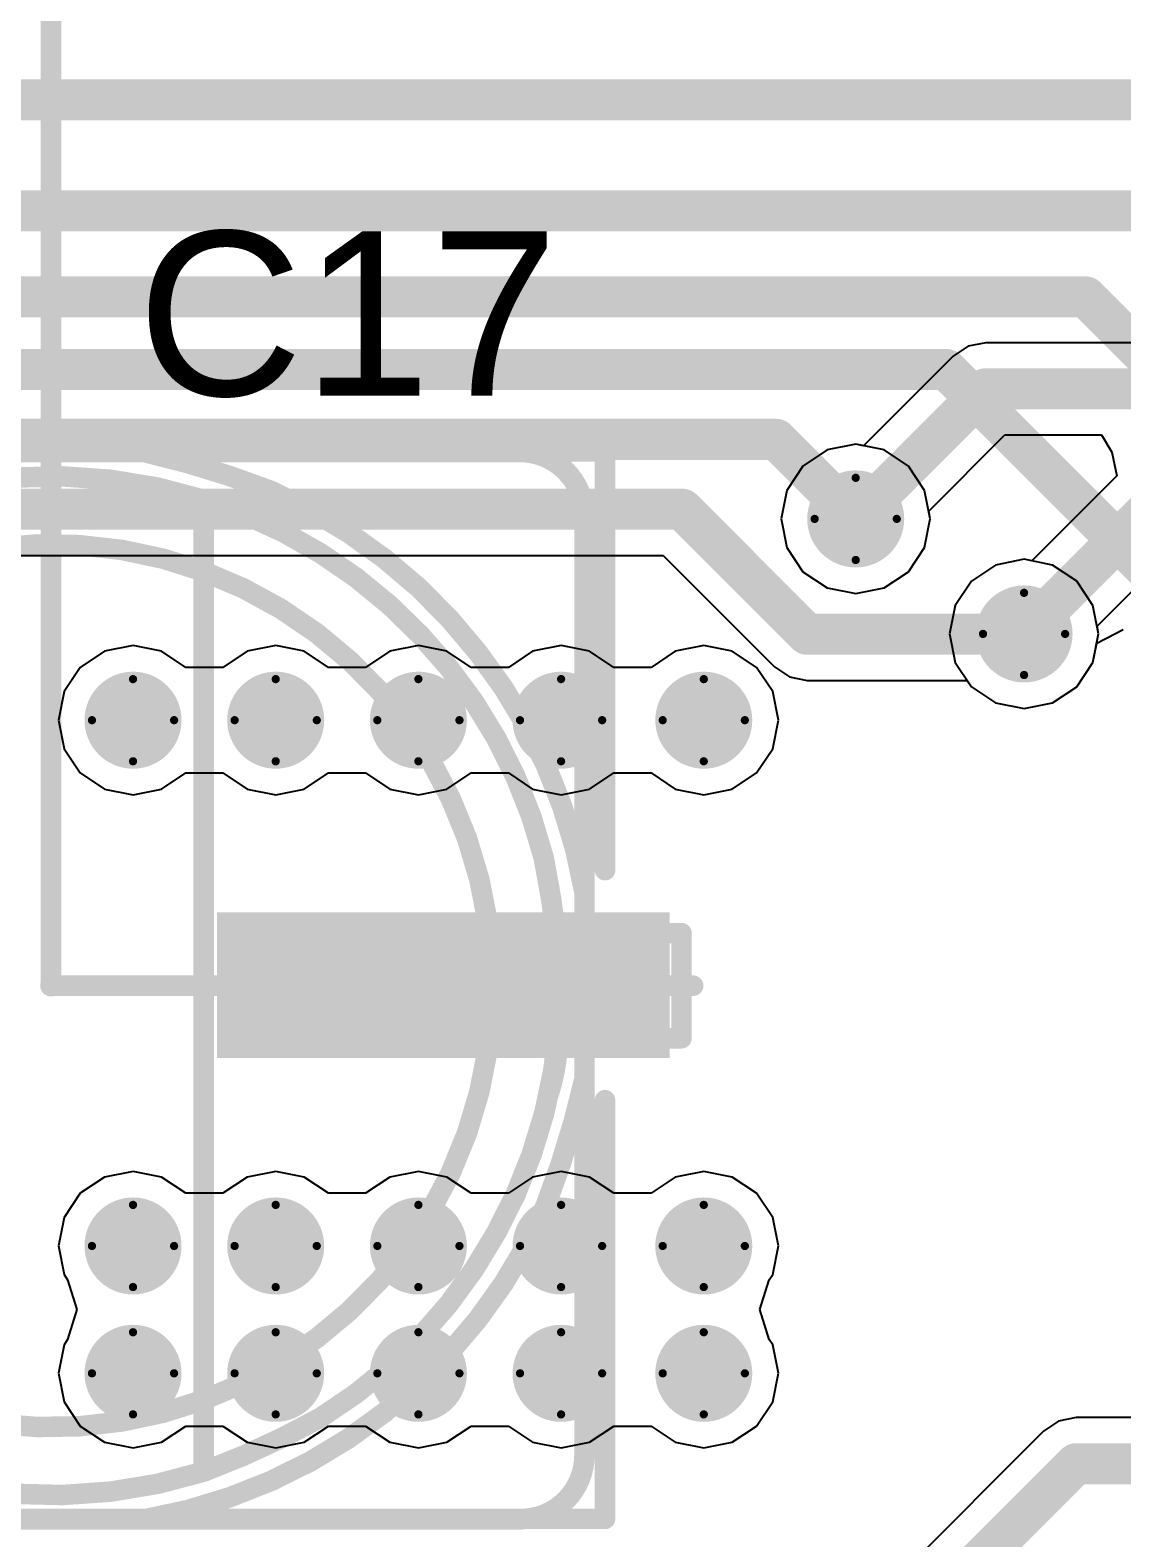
# Model space of a CAD drawing. Header units: millimetres. Extents: x -16 to 330, y -45 to 150.
# Drawn here: x 25.63 to 32.38, y 56.89 to 66.22 of the extents above; entities that cross this region are included whole.
import ezdxf

# ---------------------------------------------------------------- set-up
doc = ezdxf.new("R2010")
doc.units = ezdxf.units.MM
for name, color, linetype in [('BottomLayer', 5, 'Continuous'), ('BottomSolder', 6, 'Continuous'), ('DrillDrawing', 1, 'Continuous'), ('Mechanical13', 56, 'Continuous'), ('MidLayer1', 16, 'Continuous'), ('MidLayer2', 76, 'Continuous'), ('TopLayer', 1, 'Continuous'), ('TopOverlay', 2, 'Continuous'), ('TopPaste', 8, 'Continuous'), ('TopSolder', 216, 'Continuous'), ('ViaHoleLayer', 16, 'Continuous')]:
    doc.layers.add(name, color=color, linetype=linetype)
doc.styles.add('Arial', font='arial.ttf', dxfattribs={"height": 0.2})

# ---------------------------------------------------------------- blocks, each defined once
blk = doc.blocks.new('UCD1A101MCL1GS_37')
at = {"layer": 'TopLayer'}
blk.add_hatch(color=1, dxfattribs=at).paths.add_polyline_path([(0.9, 0.45), (3.7, 0.45), (3.7, -0.45), (0.9, -0.45)])
at = {"layer": 'TopPaste'}
blk.add_hatch(color=8, dxfattribs=at).paths.add_polyline_path([(0.9, 0.45), (3.7, 0.45), (3.7, -0.45), (0.9, -0.45)])
at = {"layer": 'TopSolder'}
blk.add_hatch(color=216, dxfattribs=at).paths.add_polyline_path([(0.9, 0.45), (3.7, 0.45), (3.7, -0.45), (0.9, -0.45)])
at = {"layer": 'TopOverlay', "const_width": 0.127}
for points in [[(-2.288, 3.3), (0, 3.3)], [(0, 3.3), (3.3, 3.3)], [(3.3, 0.7112), (3.3, 3.3)], [(3.3, -3.3), (3.3, -0.7112)], [(-2.288, -3.3), (0, -3.3)], [(0, -3.3), (3.3, -3.3)]]:
    blk.add_lwpolyline(points, dxfattribs=at)
at = {"layer": 'TopOverlay', "const_width": 0.0635}
for points in [[(-0.0318, 3.3, 1), (0.0318, 3.3, 1)], [(-0.0318, 3.3, 1), (0.0318, 3.3, 1)], [(3.2683, 3.3, 1), (3.3318, 3.3, 1)], [(3.2683, 3.3, 1), (3.3318, 3.3, 1)], [(3.2683, 0.7112, 1), (3.3318, 0.7112, 1)], [(3.2683, -0.7112, 1), (3.3318, -0.7112, 1)], [(-0.0318, -3.3, 1), (0.0318, -3.3, 1)], [(-0.0318, -3.3, 1), (0.0318, -3.3, 1)], [(3.2683, -3.3, 1), (3.3318, -3.3, 1)], [(3.2683, -3.3, 1), (3.3318, -3.3, 1)]]:
    blk.add_lwpolyline(points, format="xyb", close=True, dxfattribs=at)

msp = doc.modelspace()

# ---------------------------------------------------------------- hatches: boundary and pattern name
at = {"layer": 'BottomLayer'}
h = msp.add_hatch(color=5, dxfattribs=at)
edge = h.paths.add_edge_path()
edge.add_arc((30.734, 63.1952), 0.3, 0, 360)
h = msp.add_hatch(color=5, dxfattribs=at)
edge = h.paths.add_edge_path()
edge.add_arc((31.7754, 62.484), 0.3, 0, 360)
h = msp.add_hatch(color=5, dxfattribs=at)
edge = h.paths.add_edge_path()
edge.add_arc((26.2636, 61.9506), 0.3, 0, 360)
h = msp.add_hatch(color=5, dxfattribs=at)
edge = h.paths.add_edge_path()
edge.add_arc((27.1462, 61.9506), 0.3, 0, 360)
h = msp.add_hatch(color=5, dxfattribs=at)
edge = h.paths.add_edge_path()
edge.add_arc((28.0289, 61.9506), 0.3, 0, 360)
h = msp.add_hatch(color=5, dxfattribs=at)
edge = h.paths.add_edge_path()
edge.add_arc((28.9115, 61.9506), 0.3, 0, 360)
h = msp.add_hatch(color=5, dxfattribs=at)
edge = h.paths.add_edge_path()
edge.add_arc((29.7942, 61.9506), 0.3, 0, 360)
h = msp.add_hatch(color=5, dxfattribs=at)
edge = h.paths.add_edge_path()
edge.add_arc((26.2636, 58.6994), 0.3, 0, 360)
h = msp.add_hatch(color=5, dxfattribs=at)
edge = h.paths.add_edge_path()
edge.add_arc((27.1462, 58.6994), 0.3, 0, 360)
h = msp.add_hatch(color=5, dxfattribs=at)
edge = h.paths.add_edge_path()
edge.add_arc((28.0289, 58.6994), 0.3, 0, 360)
h = msp.add_hatch(color=5, dxfattribs=at)
edge = h.paths.add_edge_path()
edge.add_arc((28.9115, 58.6994), 0.3, 0, 360)
h = msp.add_hatch(color=5, dxfattribs=at)
edge = h.paths.add_edge_path()
edge.add_arc((29.7942, 58.6994), 0.3, 0, 360)
h = msp.add_hatch(color=5, dxfattribs=at)
edge = h.paths.add_edge_path()
edge.add_arc((26.2636, 57.912), 0.3, 0, 360)
h = msp.add_hatch(color=5, dxfattribs=at)
edge = h.paths.add_edge_path()
edge.add_arc((27.1462, 57.912), 0.3, 0, 360)
h = msp.add_hatch(color=5, dxfattribs=at)
edge = h.paths.add_edge_path()
edge.add_arc((28.0289, 57.912), 0.3, 0, 360)
h = msp.add_hatch(color=5, dxfattribs=at)
edge = h.paths.add_edge_path()
edge.add_arc((28.9115, 57.912), 0.3, 0, 360)
h = msp.add_hatch(color=5, dxfattribs=at)
edge = h.paths.add_edge_path()
edge.add_arc((29.7942, 57.912), 0.3, 0, 360)
at = {"layer": 'BottomSolder'}
h = msp.add_hatch(color=6, dxfattribs=at)
edge = h.paths.add_edge_path()
edge.add_arc((30.734, 63.1952), 0.15, 0, 360)
h = msp.add_hatch(color=6, dxfattribs=at)
edge = h.paths.add_edge_path()
edge.add_arc((31.7754, 62.484), 0.15, 0, 360)
h = msp.add_hatch(color=6, dxfattribs=at)
edge = h.paths.add_edge_path()
edge.add_arc((26.2636, 61.9506), 0.15, 0, 360)
h = msp.add_hatch(color=6, dxfattribs=at)
edge = h.paths.add_edge_path()
edge.add_arc((27.1462, 61.9506), 0.15, 0, 360)
h = msp.add_hatch(color=6, dxfattribs=at)
edge = h.paths.add_edge_path()
edge.add_arc((28.0289, 61.9506), 0.15, 0, 360)
h = msp.add_hatch(color=6, dxfattribs=at)
edge = h.paths.add_edge_path()
edge.add_arc((28.9115, 61.9506), 0.15, 0, 360)
h = msp.add_hatch(color=6, dxfattribs=at)
edge = h.paths.add_edge_path()
edge.add_arc((29.7942, 61.9506), 0.15, 0, 360)
h = msp.add_hatch(color=6, dxfattribs=at)
edge = h.paths.add_edge_path()
edge.add_arc((26.2636, 58.6994), 0.15, 0, 360)
h = msp.add_hatch(color=6, dxfattribs=at)
edge = h.paths.add_edge_path()
edge.add_arc((27.1462, 58.6994), 0.15, 0, 360)
h = msp.add_hatch(color=6, dxfattribs=at)
edge = h.paths.add_edge_path()
edge.add_arc((28.0289, 58.6994), 0.15, 0, 360)
h = msp.add_hatch(color=6, dxfattribs=at)
edge = h.paths.add_edge_path()
edge.add_arc((28.9115, 58.6994), 0.15, 0, 360)
h = msp.add_hatch(color=6, dxfattribs=at)
edge = h.paths.add_edge_path()
edge.add_arc((29.7942, 58.6994), 0.15, 0, 360)
h = msp.add_hatch(color=6, dxfattribs=at)
edge = h.paths.add_edge_path()
edge.add_arc((26.2636, 57.912), 0.15, 0, 360)
h = msp.add_hatch(color=6, dxfattribs=at)
edge = h.paths.add_edge_path()
edge.add_arc((27.1462, 57.912), 0.15, 0, 360)
h = msp.add_hatch(color=6, dxfattribs=at)
edge = h.paths.add_edge_path()
edge.add_arc((28.0289, 57.912), 0.15, 0, 360)
h = msp.add_hatch(color=6, dxfattribs=at)
edge = h.paths.add_edge_path()
edge.add_arc((28.9115, 57.912), 0.15, 0, 360)
h = msp.add_hatch(color=6, dxfattribs=at)
edge = h.paths.add_edge_path()
edge.add_arc((29.7942, 57.912), 0.15, 0, 360)
at = {"layer": 'MidLayer1'}
h = msp.add_hatch(color=16, dxfattribs=at)
edge = h.paths.add_edge_path()
edge.add_arc((30.734, 63.1952), 0.3, 0, 360)
h = msp.add_hatch(color=16, dxfattribs=at)
edge = h.paths.add_edge_path()
edge.add_arc((31.7754, 62.484), 0.3, 0, 360)
h = msp.add_hatch(color=16, dxfattribs=at)
edge = h.paths.add_edge_path()
edge.add_arc((26.2636, 61.9506), 0.3, 0, 360)
h = msp.add_hatch(color=16, dxfattribs=at)
edge = h.paths.add_edge_path()
edge.add_arc((27.1462, 61.9506), 0.3, 0, 360)
h = msp.add_hatch(color=16, dxfattribs=at)
edge = h.paths.add_edge_path()
edge.add_arc((28.0289, 61.9506), 0.3, 0, 360)
h = msp.add_hatch(color=16, dxfattribs=at)
edge = h.paths.add_edge_path()
edge.add_arc((28.9115, 61.9506), 0.3, 0, 360)
h = msp.add_hatch(color=16, dxfattribs=at)
edge = h.paths.add_edge_path()
edge.add_arc((29.7942, 61.9506), 0.3, 0, 360)
h = msp.add_hatch(color=16, dxfattribs=at)
edge = h.paths.add_edge_path()
edge.add_arc((26.2636, 58.6994), 0.3, 0, 360)
h = msp.add_hatch(color=16, dxfattribs=at)
edge = h.paths.add_edge_path()
edge.add_arc((27.1462, 58.6994), 0.3, 0, 360)
h = msp.add_hatch(color=16, dxfattribs=at)
edge = h.paths.add_edge_path()
edge.add_arc((28.0289, 58.6994), 0.3, 0, 360)
h = msp.add_hatch(color=16, dxfattribs=at)
edge = h.paths.add_edge_path()
edge.add_arc((28.9115, 58.6994), 0.3, 0, 360)
h = msp.add_hatch(color=16, dxfattribs=at)
edge = h.paths.add_edge_path()
edge.add_arc((29.7942, 58.6994), 0.3, 0, 360)
h = msp.add_hatch(color=16, dxfattribs=at)
edge = h.paths.add_edge_path()
edge.add_arc((26.2636, 57.912), 0.3, 0, 360)
h = msp.add_hatch(color=16, dxfattribs=at)
edge = h.paths.add_edge_path()
edge.add_arc((27.1462, 57.912), 0.3, 0, 360)
h = msp.add_hatch(color=16, dxfattribs=at)
edge = h.paths.add_edge_path()
edge.add_arc((28.0289, 57.912), 0.3, 0, 360)
h = msp.add_hatch(color=16, dxfattribs=at)
edge = h.paths.add_edge_path()
edge.add_arc((28.9115, 57.912), 0.3, 0, 360)
h = msp.add_hatch(color=16, dxfattribs=at)
edge = h.paths.add_edge_path()
edge.add_arc((29.7942, 57.912), 0.3, 0, 360)
at = {"layer": 'MidLayer2'}
h = msp.add_hatch(color=76, dxfattribs=at)
edge = h.paths.add_edge_path()
edge.add_arc((30.734, 63.1952), 0.3, 0, 360)
h = msp.add_hatch(color=76, dxfattribs=at)
edge = h.paths.add_edge_path()
edge.add_arc((31.7754, 62.484), 0.3, 0, 360)
h = msp.add_hatch(color=76, dxfattribs=at)
edge = h.paths.add_edge_path()
edge.add_arc((26.2636, 61.9506), 0.3, 0, 360)
h = msp.add_hatch(color=76, dxfattribs=at)
edge = h.paths.add_edge_path()
edge.add_arc((27.1462, 61.9506), 0.3, 0, 360)
h = msp.add_hatch(color=76, dxfattribs=at)
edge = h.paths.add_edge_path()
edge.add_arc((28.0289, 61.9506), 0.3, 0, 360)
h = msp.add_hatch(color=76, dxfattribs=at)
edge = h.paths.add_edge_path()
edge.add_arc((28.9115, 61.9506), 0.3, 0, 360)
h = msp.add_hatch(color=76, dxfattribs=at)
edge = h.paths.add_edge_path()
edge.add_arc((29.7942, 61.9506), 0.3, 0, 360)
h = msp.add_hatch(color=76, dxfattribs=at)
edge = h.paths.add_edge_path()
edge.add_arc((26.2636, 58.6994), 0.3, 0, 360)
h = msp.add_hatch(color=76, dxfattribs=at)
edge = h.paths.add_edge_path()
edge.add_arc((27.1462, 58.6994), 0.3, 0, 360)
h = msp.add_hatch(color=76, dxfattribs=at)
edge = h.paths.add_edge_path()
edge.add_arc((28.0289, 58.6994), 0.3, 0, 360)
h = msp.add_hatch(color=76, dxfattribs=at)
edge = h.paths.add_edge_path()
edge.add_arc((28.9115, 58.6994), 0.3, 0, 360)
h = msp.add_hatch(color=76, dxfattribs=at)
edge = h.paths.add_edge_path()
edge.add_arc((29.7942, 58.6994), 0.3, 0, 360)
h = msp.add_hatch(color=76, dxfattribs=at)
edge = h.paths.add_edge_path()
edge.add_arc((26.2636, 57.912), 0.3, 0, 360)
h = msp.add_hatch(color=76, dxfattribs=at)
edge = h.paths.add_edge_path()
edge.add_arc((27.1462, 57.912), 0.3, 0, 360)
h = msp.add_hatch(color=76, dxfattribs=at)
edge = h.paths.add_edge_path()
edge.add_arc((28.0289, 57.912), 0.3, 0, 360)
h = msp.add_hatch(color=76, dxfattribs=at)
edge = h.paths.add_edge_path()
edge.add_arc((28.9115, 57.912), 0.3, 0, 360)
h = msp.add_hatch(color=76, dxfattribs=at)
edge = h.paths.add_edge_path()
edge.add_arc((29.7942, 57.912), 0.3, 0, 360)
at = {"layer": 'TopLayer'}
h = msp.add_hatch(color=1, dxfattribs=at)
edge = h.paths.add_edge_path()
edge.add_arc((30.734, 63.1952), 0.3, 0, 360)
h = msp.add_hatch(color=1, dxfattribs=at)
edge = h.paths.add_edge_path()
edge.add_arc((31.7754, 62.484), 0.3, 0, 360)
h = msp.add_hatch(color=1, dxfattribs=at)
edge = h.paths.add_edge_path()
edge.add_arc((26.2636, 61.9506), 0.3, 0, 360)
h = msp.add_hatch(color=1, dxfattribs=at)
edge = h.paths.add_edge_path()
edge.add_arc((27.1462, 61.9506), 0.3, 0, 360)
h = msp.add_hatch(color=1, dxfattribs=at)
edge = h.paths.add_edge_path()
edge.add_arc((28.0289, 61.9506), 0.3, 0, 360)
h = msp.add_hatch(color=1, dxfattribs=at)
edge = h.paths.add_edge_path()
edge.add_arc((28.9115, 61.9506), 0.3, 0, 360)
h = msp.add_hatch(color=1, dxfattribs=at)
edge = h.paths.add_edge_path()
edge.add_arc((29.7942, 61.9506), 0.3, 0, 360)
h = msp.add_hatch(color=1, dxfattribs=at)
edge = h.paths.add_edge_path()
edge.add_arc((26.2636, 58.6994), 0.3, 0, 360)
h = msp.add_hatch(color=1, dxfattribs=at)
edge = h.paths.add_edge_path()
edge.add_arc((27.1462, 58.6994), 0.3, 0, 360)
h = msp.add_hatch(color=1, dxfattribs=at)
edge = h.paths.add_edge_path()
edge.add_arc((28.0289, 58.6994), 0.3, 0, 360)
h = msp.add_hatch(color=1, dxfattribs=at)
edge = h.paths.add_edge_path()
edge.add_arc((28.9115, 58.6994), 0.3, 0, 360)
h = msp.add_hatch(color=1, dxfattribs=at)
edge = h.paths.add_edge_path()
edge.add_arc((29.7942, 58.6994), 0.3, 0, 360)
h = msp.add_hatch(color=1, dxfattribs=at)
edge = h.paths.add_edge_path()
edge.add_arc((26.2636, 57.912), 0.3, 0, 360)
h = msp.add_hatch(color=1, dxfattribs=at)
edge = h.paths.add_edge_path()
edge.add_arc((27.1462, 57.912), 0.3, 0, 360)
h = msp.add_hatch(color=1, dxfattribs=at)
edge = h.paths.add_edge_path()
edge.add_arc((28.0289, 57.912), 0.3, 0, 360)
h = msp.add_hatch(color=1, dxfattribs=at)
edge = h.paths.add_edge_path()
edge.add_arc((28.9115, 57.912), 0.3, 0, 360)
h = msp.add_hatch(color=1, dxfattribs=at)
edge = h.paths.add_edge_path()
edge.add_arc((29.7942, 57.912), 0.3, 0, 360)
at = {"layer": 'TopSolder'}
h = msp.add_hatch(color=216, dxfattribs=at)
edge = h.paths.add_edge_path()
edge.add_arc((30.734, 63.1952), 0.15, 0, 360)
h = msp.add_hatch(color=216, dxfattribs=at)
edge = h.paths.add_edge_path()
edge.add_arc((31.7754, 62.484), 0.15, 0, 360)
h = msp.add_hatch(color=216, dxfattribs=at)
edge = h.paths.add_edge_path()
edge.add_arc((26.2636, 61.9506), 0.15, 0, 360)
h = msp.add_hatch(color=216, dxfattribs=at)
edge = h.paths.add_edge_path()
edge.add_arc((27.1462, 61.9506), 0.15, 0, 360)
h = msp.add_hatch(color=216, dxfattribs=at)
edge = h.paths.add_edge_path()
edge.add_arc((28.0289, 61.9506), 0.15, 0, 360)
h = msp.add_hatch(color=216, dxfattribs=at)
edge = h.paths.add_edge_path()
edge.add_arc((28.9115, 61.9506), 0.15, 0, 360)
h = msp.add_hatch(color=216, dxfattribs=at)
edge = h.paths.add_edge_path()
edge.add_arc((29.7942, 61.9506), 0.15, 0, 360)
h = msp.add_hatch(color=216, dxfattribs=at)
edge = h.paths.add_edge_path()
edge.add_arc((26.2636, 58.6994), 0.15, 0, 360)
h = msp.add_hatch(color=216, dxfattribs=at)
edge = h.paths.add_edge_path()
edge.add_arc((27.1462, 58.6994), 0.15, 0, 360)
h = msp.add_hatch(color=216, dxfattribs=at)
edge = h.paths.add_edge_path()
edge.add_arc((28.0289, 58.6994), 0.15, 0, 360)
h = msp.add_hatch(color=216, dxfattribs=at)
edge = h.paths.add_edge_path()
edge.add_arc((28.9115, 58.6994), 0.15, 0, 360)
h = msp.add_hatch(color=216, dxfattribs=at)
edge = h.paths.add_edge_path()
edge.add_arc((29.7942, 58.6994), 0.15, 0, 360)
h = msp.add_hatch(color=216, dxfattribs=at)
edge = h.paths.add_edge_path()
edge.add_arc((26.2636, 57.912), 0.15, 0, 360)
h = msp.add_hatch(color=216, dxfattribs=at)
edge = h.paths.add_edge_path()
edge.add_arc((27.1462, 57.912), 0.15, 0, 360)
h = msp.add_hatch(color=216, dxfattribs=at)
edge = h.paths.add_edge_path()
edge.add_arc((28.0289, 57.912), 0.15, 0, 360)
h = msp.add_hatch(color=216, dxfattribs=at)
edge = h.paths.add_edge_path()
edge.add_arc((28.9115, 57.912), 0.15, 0, 360)
h = msp.add_hatch(color=216, dxfattribs=at)
edge = h.paths.add_edge_path()
edge.add_arc((29.7942, 57.912), 0.15, 0, 360)
at = {"layer": 'ViaHoleLayer'}
h = msp.add_hatch(color=16, dxfattribs=at)
edge = h.paths.add_edge_path()
edge.add_arc((30.734, 63.1952), 0.15, 0, 360)
h = msp.add_hatch(color=16, dxfattribs=at)
edge = h.paths.add_edge_path()
edge.add_arc((31.7754, 62.484), 0.15, 0, 360)
h = msp.add_hatch(color=16, dxfattribs=at)
edge = h.paths.add_edge_path()
edge.add_arc((26.2636, 61.9506), 0.15, 0, 360)
h = msp.add_hatch(color=16, dxfattribs=at)
edge = h.paths.add_edge_path()
edge.add_arc((27.1462, 61.9506), 0.15, 0, 360)
h = msp.add_hatch(color=16, dxfattribs=at)
edge = h.paths.add_edge_path()
edge.add_arc((28.0289, 61.9506), 0.15, 0, 360)
h = msp.add_hatch(color=16, dxfattribs=at)
edge = h.paths.add_edge_path()
edge.add_arc((28.9115, 61.9506), 0.15, 0, 360)
h = msp.add_hatch(color=16, dxfattribs=at)
edge = h.paths.add_edge_path()
edge.add_arc((29.7942, 61.9506), 0.15, 0, 360)
h = msp.add_hatch(color=16, dxfattribs=at)
edge = h.paths.add_edge_path()
edge.add_arc((26.2636, 58.6994), 0.15, 0, 360)
h = msp.add_hatch(color=16, dxfattribs=at)
edge = h.paths.add_edge_path()
edge.add_arc((27.1462, 58.6994), 0.15, 0, 360)
h = msp.add_hatch(color=16, dxfattribs=at)
edge = h.paths.add_edge_path()
edge.add_arc((28.0289, 58.6994), 0.15, 0, 360)
h = msp.add_hatch(color=16, dxfattribs=at)
edge = h.paths.add_edge_path()
edge.add_arc((28.9115, 58.6994), 0.15, 0, 360)
h = msp.add_hatch(color=16, dxfattribs=at)
edge = h.paths.add_edge_path()
edge.add_arc((29.7942, 58.6994), 0.15, 0, 360)
h = msp.add_hatch(color=16, dxfattribs=at)
edge = h.paths.add_edge_path()
edge.add_arc((26.2636, 57.912), 0.15, 0, 360)
h = msp.add_hatch(color=16, dxfattribs=at)
edge = h.paths.add_edge_path()
edge.add_arc((27.1462, 57.912), 0.15, 0, 360)
h = msp.add_hatch(color=16, dxfattribs=at)
edge = h.paths.add_edge_path()
edge.add_arc((28.0289, 57.912), 0.15, 0, 360)
h = msp.add_hatch(color=16, dxfattribs=at)
edge = h.paths.add_edge_path()
edge.add_arc((28.9115, 57.912), 0.15, 0, 360)
h = msp.add_hatch(color=16, dxfattribs=at)
edge = h.paths.add_edge_path()
edge.add_arc((29.7942, 57.912), 0.15, 0, 360)

# ---------------------------------------------------------------- linework, layer by layer
at = {"layer": 'BottomLayer'}
for p, q in [((31.4298, 64.2632), (31.3373, 64.2014)), ((31.5388, 64.2849), (31.4298, 64.2632)), ((42.6156, 64.2849), (31.5388, 64.2849)), ((31.5388, 64.2849), (31.5388, 64.2849)), ((31.3373, 64.2014), (30.7827, 63.6468)), ((31.3373, 64.2014), (31.3373, 64.2014)), ((31.1856, 63.2439), (31.6568, 63.7151)), ((31.6568, 63.7151), (32.2542, 63.7151)), ((32.2542, 63.7151), (32.3191, 63.6089)), ((30.5575, 63.6214), (30.4078, 63.5214)), ((30.734, 63.6565), (30.5575, 63.6214)), ((30.7827, 63.6468), (30.734, 63.6565)), ((32.3191, 63.6089), (32.3496, 63.4611)), ((30.4078, 63.5214), (30.3078, 63.3717)), ((32.3496, 63.4611), (31.8241, 62.9356)), ((30.3078, 63.3717), (30.2727, 63.1952)), ((31.1952, 63.1952), (31.1856, 63.2439)), ((30.2727, 63.1952), (30.3078, 63.0187)), ((31.1601, 63.0187), (31.1952, 63.1952)), ((30.3078, 63.0187), (30.4078, 62.869)), ((31.0601, 62.869), (31.1601, 63.0187)), ((31.7754, 62.9453), (31.5989, 62.9102)), ((31.8241, 62.9356), (31.7754, 62.9453)), ((32.227, 62.5327), (32.7062, 63.0119)), ((30.4078, 62.869), (30.5575, 62.7691)), ((30.9105, 62.7691), (31.0601, 62.869)), ((31.5989, 62.9102), (31.4492, 62.8102)), ((30.5575, 62.7691), (30.734, 62.7339)), ((30.734, 62.7339), (30.9105, 62.7691)), ((31.4492, 62.8102), (31.3492, 62.6605)), ((31.3492, 62.6605), (31.3141, 62.484)), ((31.3141, 62.484), (31.3492, 62.3075)), ((32.2015, 62.3075), (32.2366, 62.484)), ((32.2366, 62.484), (32.227, 62.5327)), ((31.3492, 62.3075), (31.4492, 62.1578)), ((32.1015, 62.1578), (32.2015, 62.3075)), ((31.4492, 62.1578), (31.5989, 62.0579)), ((31.9519, 62.0579), (32.1015, 62.1578)), ((31.5989, 62.0579), (31.7754, 62.0227)), ((31.7754, 62.0227), (31.9519, 62.0579)), ((31.989, 57.6163), (31.8966, 57.5545)), ((32.098, 57.638), (31.989, 57.6163)), ((32.0981, 57.638), (32.098, 57.638)), ((34.1781, 57.638), (32.0981, 57.638)), ((31.8966, 57.5545), (30.5675, 56.2254)), ((31.8966, 57.5545), (31.8966, 57.5545))]:
    msp.add_line(p, q, dxfattribs=at)
at = {"layer": 'BottomLayer', "const_width": 0.254}
for points in [[(30.734, 63.1952), (31.5388, 64)], [(31.5388, 64), (42.9694, 64)], [(31.7754, 62.484), (32.5882, 63.2968)], [(30.7689, 56.024), (32.098, 57.3531)], [(32.098, 57.3531), (34.3472, 57.3531)]]:
    msp.add_lwpolyline(points, dxfattribs=at)
at = {"layer": 'BottomLayer', "const_width": 0.127}
for points in [[(31.4753, 64, 1), (31.6023, 64, 1)], [(31.4753, 64, 1), (31.6023, 64, 1)], [(30.6705, 63.1952, 1), (30.7975, 63.1952, 1)], [(31.7119, 62.484, 1), (31.8389, 62.484, 1)], [(32.0345, 57.3531, 1), (32.1615, 57.3531, 1)], [(32.0345, 57.3531, 1), (32.1615, 57.3531, 1)]]:
    msp.add_lwpolyline(points, format="xyb", close=True, dxfattribs=at)
at = {"layer": 'DrillDrawing', "const_width": 0.0508}
for points in [[(30.48, 63.1952), (30.734, 63.4492)], [(30.734, 63.4492), (30.988, 63.1952)], [(30.48, 63.1952), (30.734, 62.9412)], [(30.734, 62.9412), (30.988, 63.1952)], [(31.5214, 62.484), (31.7754, 62.738)], [(31.7754, 62.738), (32.0294, 62.484)], [(31.5214, 62.484), (31.7754, 62.23)], [(31.7754, 62.23), (32.0294, 62.484)], [(26.0096, 61.9506), (26.2636, 62.2046)], [(26.2636, 62.2046), (26.5176, 61.9506)], [(26.8922, 61.9506), (27.1462, 62.2046)], [(27.1462, 62.2046), (27.4002, 61.9506)], [(27.7749, 61.9506), (28.0289, 62.2046)], [(28.0289, 62.2046), (28.2829, 61.9506)], [(28.6575, 61.9506), (28.9115, 62.2046)], [(28.9115, 62.2046), (29.1655, 61.9506)], [(29.5402, 61.9506), (29.7942, 62.2046)], [(29.7942, 62.2046), (30.0482, 61.9506)], [(26.0096, 61.9506), (26.2636, 61.6966)], [(26.2636, 61.6966), (26.5176, 61.9506)], [(26.8922, 61.9506), (27.1462, 61.6966)], [(27.1462, 61.6966), (27.4002, 61.9506)], [(27.7749, 61.9506), (28.0289, 61.6966)], [(28.0289, 61.6966), (28.2829, 61.9506)], [(28.6575, 61.9506), (28.9115, 61.6966)], [(28.9115, 61.6966), (29.1655, 61.9506)], [(29.5402, 61.9506), (29.7942, 61.6966)], [(29.7942, 61.6966), (30.0482, 61.9506)], [(26.0096, 58.6994), (26.2636, 58.9534)], [(26.2636, 58.9534), (26.5176, 58.6994)], [(26.8922, 58.6994), (27.1462, 58.9534)], [(27.1462, 58.9534), (27.4002, 58.6994)], [(27.7749, 58.6994), (28.0289, 58.9534)], [(28.0289, 58.9534), (28.2829, 58.6994)], [(28.6575, 58.6994), (28.9115, 58.9534)], [(28.9115, 58.9534), (29.1655, 58.6994)], [(29.5402, 58.6994), (29.7942, 58.9534)], [(29.7942, 58.9534), (30.0482, 58.6994)], [(26.0096, 58.6994), (26.2636, 58.4454)], [(26.2636, 58.4454), (26.5176, 58.6994)], [(26.8922, 58.6994), (27.1462, 58.4454)], [(27.1462, 58.4454), (27.4002, 58.6994)], [(27.7749, 58.6994), (28.0289, 58.4454)], [(28.0289, 58.4454), (28.2829, 58.6994)], [(28.6575, 58.6994), (28.9115, 58.4454)], [(28.9115, 58.4454), (29.1655, 58.6994)], [(29.5402, 58.6994), (29.7942, 58.4454)], [(29.7942, 58.4454), (30.0482, 58.6994)], [(26.0096, 57.912), (26.2636, 58.166)], [(26.2636, 58.166), (26.5176, 57.912)], [(26.8922, 57.912), (27.1462, 58.166)], [(27.1462, 58.166), (27.4002, 57.912)], [(27.7749, 57.912), (28.0289, 58.166)], [(28.0289, 58.166), (28.2829, 57.912)], [(28.6575, 57.912), (28.9115, 58.166)], [(28.9115, 58.166), (29.1655, 57.912)], [(29.5402, 57.912), (29.7942, 58.166)], [(29.7942, 58.166), (30.0482, 57.912)], [(26.0096, 57.912), (26.2636, 57.658)], [(26.2636, 57.658), (26.5176, 57.912)], [(26.8922, 57.912), (27.1462, 57.658)], [(27.1462, 57.658), (27.4002, 57.912)], [(27.7749, 57.912), (28.0289, 57.658)], [(28.0289, 57.658), (28.2829, 57.912)], [(28.6575, 57.912), (28.9115, 57.658)], [(28.9115, 57.658), (29.1655, 57.912)], [(29.5402, 57.912), (29.7942, 57.658)], [(29.7942, 57.658), (30.0482, 57.912)]]:
    msp.add_lwpolyline(points, dxfattribs=at)
at = {"layer": 'DrillDrawing', "const_width": 0.0254}
for points in [[(30.7213, 63.4492, 1), (30.7467, 63.4492, 1)], [(30.7213, 63.4492, 1), (30.7467, 63.4492, 1)], [(30.4673, 63.1952, 1), (30.4927, 63.1952, 1)], [(30.4673, 63.1952, 1), (30.4927, 63.1952, 1)], [(30.9753, 63.1952, 1), (31.0007, 63.1952, 1)], [(30.9753, 63.1952, 1), (31.0007, 63.1952, 1)], [(30.7213, 62.9412, 1), (30.7467, 62.9412, 1)], [(30.7213, 62.9412, 1), (30.7467, 62.9412, 1)], [(31.7627, 62.738, 1), (31.7881, 62.738, 1)], [(31.7627, 62.738, 1), (31.7881, 62.738, 1)], [(31.5087, 62.484, 1), (31.5341, 62.484, 1)], [(31.5087, 62.484, 1), (31.5341, 62.484, 1)], [(32.0167, 62.484, 1), (32.0421, 62.484, 1)], [(32.0167, 62.484, 1), (32.0421, 62.484, 1)], [(26.2509, 62.2046, 1), (26.2763, 62.2046, 1)], [(26.2509, 62.2046, 1), (26.2763, 62.2046, 1)], [(27.1335, 62.2046, 1), (27.1589, 62.2046, 1)], [(27.1335, 62.2046, 1), (27.1589, 62.2046, 1)], [(28.0162, 62.2046, 1), (28.0416, 62.2046, 1)], [(28.0162, 62.2046, 1), (28.0416, 62.2046, 1)], [(28.8988, 62.2046, 1), (28.9242, 62.2046, 1)], [(28.8988, 62.2046, 1), (28.9242, 62.2046, 1)], [(29.7815, 62.2046, 1), (29.8069, 62.2046, 1)], [(29.7815, 62.2046, 1), (29.8069, 62.2046, 1)], [(31.7627, 62.23, 1), (31.7881, 62.23, 1)], [(31.7627, 62.23, 1), (31.7881, 62.23, 1)], [(25.9969, 61.9506, 1), (26.0223, 61.9506, 1)], [(25.9969, 61.9506, 1), (26.0223, 61.9506, 1)], [(26.5049, 61.9506, 1), (26.5303, 61.9506, 1)], [(26.5049, 61.9506, 1), (26.5303, 61.9506, 1)], [(26.8795, 61.9506, 1), (26.9049, 61.9506, 1)], [(26.8795, 61.9506, 1), (26.9049, 61.9506, 1)], [(27.3875, 61.9506, 1), (27.4129, 61.9506, 1)], [(27.3875, 61.9506, 1), (27.4129, 61.9506, 1)], [(27.7622, 61.9506, 1), (27.7876, 61.9506, 1)], [(27.7622, 61.9506, 1), (27.7876, 61.9506, 1)], [(28.2702, 61.9506, 1), (28.2956, 61.9506, 1)], [(28.2702, 61.9506, 1), (28.2956, 61.9506, 1)], [(28.6448, 61.9506, 1), (28.6702, 61.9506, 1)], [(28.6448, 61.9506, 1), (28.6702, 61.9506, 1)], [(29.1528, 61.9506, 1), (29.1782, 61.9506, 1)], [(29.1528, 61.9506, 1), (29.1782, 61.9506, 1)], [(29.5275, 61.9506, 1), (29.5529, 61.9506, 1)], [(29.5275, 61.9506, 1), (29.5529, 61.9506, 1)], [(30.0355, 61.9506, 1), (30.0609, 61.9506, 1)], [(30.0355, 61.9506, 1), (30.0609, 61.9506, 1)], [(26.2509, 61.6966, 1), (26.2763, 61.6966, 1)], [(26.2509, 61.6966, 1), (26.2763, 61.6966, 1)], [(27.1335, 61.6966, 1), (27.1589, 61.6966, 1)], [(27.1335, 61.6966, 1), (27.1589, 61.6966, 1)], [(28.0162, 61.6966, 1), (28.0416, 61.6966, 1)], [(28.0162, 61.6966, 1), (28.0416, 61.6966, 1)], [(28.8988, 61.6966, 1), (28.9242, 61.6966, 1)], [(28.8988, 61.6966, 1), (28.9242, 61.6966, 1)], [(29.7815, 61.6966, 1), (29.8069, 61.6966, 1)], [(29.7815, 61.6966, 1), (29.8069, 61.6966, 1)], [(26.2509, 58.9534, 1), (26.2763, 58.9534, 1)], [(26.2509, 58.9534, 1), (26.2763, 58.9534, 1)], [(27.1335, 58.9534, 1), (27.1589, 58.9534, 1)], [(27.1335, 58.9534, 1), (27.1589, 58.9534, 1)], [(28.0162, 58.9534, 1), (28.0416, 58.9534, 1)], [(28.0162, 58.9534, 1), (28.0416, 58.9534, 1)], [(28.8988, 58.9534, 1), (28.9242, 58.9534, 1)], [(28.8988, 58.9534, 1), (28.9242, 58.9534, 1)], [(29.7815, 58.9534, 1), (29.8069, 58.9534, 1)], [(29.7815, 58.9534, 1), (29.8069, 58.9534, 1)], [(25.9969, 58.6994, 1), (26.0223, 58.6994, 1)], [(25.9969, 58.6994, 1), (26.0223, 58.6994, 1)], [(26.5049, 58.6994, 1), (26.5303, 58.6994, 1)], [(26.5049, 58.6994, 1), (26.5303, 58.6994, 1)], [(26.8795, 58.6994, 1), (26.9049, 58.6994, 1)], [(26.8795, 58.6994, 1), (26.9049, 58.6994, 1)], [(27.3875, 58.6994, 1), (27.4129, 58.6994, 1)], [(27.3875, 58.6994, 1), (27.4129, 58.6994, 1)], [(27.7622, 58.6994, 1), (27.7876, 58.6994, 1)], [(27.7622, 58.6994, 1), (27.7876, 58.6994, 1)], [(28.2702, 58.6994, 1), (28.2956, 58.6994, 1)], [(28.2702, 58.6994, 1), (28.2956, 58.6994, 1)], [(28.6448, 58.6994, 1), (28.6702, 58.6994, 1)], [(28.6448, 58.6994, 1), (28.6702, 58.6994, 1)], [(29.1528, 58.6994, 1), (29.1782, 58.6994, 1)], [(29.1528, 58.6994, 1), (29.1782, 58.6994, 1)], [(29.5275, 58.6994, 1), (29.5529, 58.6994, 1)], [(29.5275, 58.6994, 1), (29.5529, 58.6994, 1)], [(30.0355, 58.6994, 1), (30.0609, 58.6994, 1)], [(30.0355, 58.6994, 1), (30.0609, 58.6994, 1)], [(26.2509, 58.4454, 1), (26.2763, 58.4454, 1)], [(26.2509, 58.4454, 1), (26.2763, 58.4454, 1)], [(27.1335, 58.4454, 1), (27.1589, 58.4454, 1)], [(27.1335, 58.4454, 1), (27.1589, 58.4454, 1)], [(28.0162, 58.4454, 1), (28.0416, 58.4454, 1)], [(28.0162, 58.4454, 1), (28.0416, 58.4454, 1)], [(28.8988, 58.4454, 1), (28.9242, 58.4454, 1)], [(28.8988, 58.4454, 1), (28.9242, 58.4454, 1)], [(29.7815, 58.4454, 1), (29.8069, 58.4454, 1)], [(29.7815, 58.4454, 1), (29.8069, 58.4454, 1)], [(26.2509, 58.166, 1), (26.2763, 58.166, 1)], [(26.2509, 58.166, 1), (26.2763, 58.166, 1)], [(27.1335, 58.166, 1), (27.1589, 58.166, 1)], [(27.1335, 58.166, 1), (27.1589, 58.166, 1)], [(28.0162, 58.166, 1), (28.0416, 58.166, 1)], [(28.0162, 58.166, 1), (28.0416, 58.166, 1)], [(28.8988, 58.166, 1), (28.9242, 58.166, 1)], [(28.8988, 58.166, 1), (28.9242, 58.166, 1)], [(29.7815, 58.166, 1), (29.8069, 58.166, 1)], [(29.7815, 58.166, 1), (29.8069, 58.166, 1)], [(25.9969, 57.912, 1), (26.0223, 57.912, 1)], [(25.9969, 57.912, 1), (26.0223, 57.912, 1)], [(26.5049, 57.912, 1), (26.5303, 57.912, 1)], [(26.5049, 57.912, 1), (26.5303, 57.912, 1)], [(26.8795, 57.912, 1), (26.9049, 57.912, 1)], [(26.8795, 57.912, 1), (26.9049, 57.912, 1)], [(27.3875, 57.912, 1), (27.4129, 57.912, 1)], [(27.3875, 57.912, 1), (27.4129, 57.912, 1)], [(27.7622, 57.912, 1), (27.7876, 57.912, 1)], [(27.7622, 57.912, 1), (27.7876, 57.912, 1)], [(28.2702, 57.912, 1), (28.2956, 57.912, 1)], [(28.2702, 57.912, 1), (28.2956, 57.912, 1)], [(28.6448, 57.912, 1), (28.6702, 57.912, 1)], [(28.6448, 57.912, 1), (28.6702, 57.912, 1)], [(29.1528, 57.912, 1), (29.1782, 57.912, 1)], [(29.1528, 57.912, 1), (29.1782, 57.912, 1)], [(29.5275, 57.912, 1), (29.5529, 57.912, 1)], [(29.5275, 57.912, 1), (29.5529, 57.912, 1)], [(30.0355, 57.912, 1), (30.0609, 57.912, 1)], [(30.0355, 57.912, 1), (30.0609, 57.912, 1)], [(26.2509, 57.658, 1), (26.2763, 57.658, 1)], [(26.2509, 57.658, 1), (26.2763, 57.658, 1)], [(27.1335, 57.658, 1), (27.1589, 57.658, 1)], [(27.1335, 57.658, 1), (27.1589, 57.658, 1)], [(28.0162, 57.658, 1), (28.0416, 57.658, 1)], [(28.0162, 57.658, 1), (28.0416, 57.658, 1)], [(28.8988, 57.658, 1), (28.9242, 57.658, 1)], [(28.8988, 57.658, 1), (28.9242, 57.658, 1)], [(29.7815, 57.658, 1), (29.8069, 57.658, 1)], [(29.7815, 57.658, 1), (29.8069, 57.658, 1)]]:
    msp.add_lwpolyline(points, format="xyb", close=True, dxfattribs=at)
at = {"layer": 'Mechanical13', "const_width": 0.127}
for points in [[(25.7562, 60.3088), (25.7562, 68.2535)], [(25.7562, 60.3088), (25.7562, 68.2535)], [(23.4562, 63.6088), (28.6562, 63.6088)], [(26.7012, 62.87), (26.7012, 63.3137)], [(29.0562, 57.4088), (29.0562, 63.2088)], [(26.7012, 57.7476), (26.7012, 62.87)], [(29.0562, 60.6338), (29.6562, 60.6338)], [(29.6562, 59.9838), (29.6562, 60.6338)], [(25.7562, 60.3088), (29.7286, 60.3088)], [(25.7562, 60.3088), (29.7286, 60.3088)], [(29.0562, 59.9838), (29.6562, 59.9838)], [(26.7012, 57.3039), (26.7012, 57.7476)], [(23.4562, 57.0088), (28.6562, 57.0088)]]:
    msp.add_lwpolyline(points, dxfattribs=at)
for points in [[(26.3329, 63.6088, -0.036152), (27.116, 63.3691)], [(28.6562, 63.6088, -0.328045), (29.0366, 63.3322)], [(22.6062, 60.3088, -0.506625), (26.7012, 63.3137)], [(27.116, 63.3691, -0.125409), (28.3967, 62.3696)], [(29.0366, 63.3322, -0.046786), (29.0562, 63.2088)], [(26.7012, 63.3137, -0.129051), (28.0394, 62.4782)], [(23.0262, 60.3088, -0.522043), (26.7012, 62.87)], [(26.7012, 62.87, -0.696932), (26.7012, 57.7476)], [(28.0394, 62.4782, -0.129631), (28.8045, 61.0982)], [(28.3967, 62.3696, -0.124786), (29.0562, 60.8854)], [(28.8045, 61.0982, -0.037442), (28.9062, 60.3088)], [(26.7012, 57.3039, -0.506625), (22.6062, 60.3088)], [(26.7012, 57.7476, -0.522043), (23.0262, 60.3088)], [(28.9062, 60.3088, -0.129051), (28.5107, 58.7817)], [(28.9062, 60.3088, -0.012756), (28.8996, 60.0259)], [(28.8996, 60.0259, -0.016277), (28.8873, 59.8864)], [(28.8873, 59.8864, -0.023104), (28.8642, 59.7492)], [(29.0562, 59.7322, -0.036152), (28.8165, 58.9491)], [(28.8642, 59.7492, -0.029195), (28.8268, 59.6152)], [(28.8165, 58.9491, -0.125409), (27.8171, 57.6684)], [(28.5107, 58.7817, -0.129631), (27.4237, 57.6378)], [(27.8171, 57.6684, -0.124786), (26.3329, 57.0088)], [(27.4237, 57.6378, -0.037442), (26.7012, 57.3039)], [(29.0562, 57.4088, -0.328045), (28.7796, 57.0285)], [(28.7796, 57.0285, -0.046786), (28.6562, 57.0088)]]:
    msp.add_lwpolyline(points, format="xyb", dxfattribs=at)
at = {"layer": 'Mechanical13'}
for points, const_width in [([(26.3011, 63.6088, 1), (26.3646, 63.6088, 1)], 0.0635), ([(28.6245, 63.6088, 1), (28.688, 63.6088, 1)], 0.0635), ([(28.6245, 63.6088, 1), (28.688, 63.6088, 1)], 0.0635), ([(27.0842, 63.3691, 1), (27.1477, 63.3691, 1)], 0.0635), ([(27.0842, 63.3691, 1), (27.1477, 63.3691, 1)], 0.0635), ([(29.0048, 63.3322, 1), (29.0683, 63.3322, 1)], 0.0635), ([(29.0048, 63.3322, 1), (29.0683, 63.3322, 1)], 0.0635), ([(26.6695, 63.3137, 1), (26.733, 63.3137, 1)], 0.0635), ([(26.6695, 63.3137, 1), (26.733, 63.3137, 1)], 0.0635), ([(26.6695, 63.3137, 1), (26.733, 63.3137, 1)], 0.0635), ([(29.0245, 63.2088, 1), (29.088, 63.2088, 1)], 0.0635), ([(29.0245, 63.2088, 1), (29.088, 63.2088, 1)], 0.0635), ([(26.6695, 62.87, 1), (26.733, 62.87, 1)], 0.0635), ([(26.6695, 62.87, 1), (26.733, 62.87, 1)], 0.0635), ([(26.6695, 62.87, 1), (26.733, 62.87, 1)], 0.0635), ([(26.6695, 62.87, 1), (26.733, 62.87, 1)], 0.0635), ([(28.0076, 62.4782, 1), (28.0711, 62.4782, 1)], 0.0635), ([(28.0076, 62.4782, 1), (28.0711, 62.4782, 1)], 0.0635), ([(28.3649, 62.3696, 1), (28.4284, 62.3696, 1)], 0.0635), ([(28.3649, 62.3696, 1), (28.4284, 62.3696, 1)], 0.0635), ([(28.7727, 61.0982, 1), (28.8362, 61.0982, 1)], 0.0635), ([(28.7727, 61.0982, 1), (28.8362, 61.0982, 1)], 0.0635), ([(29.0245, 60.8854, 1), (29.088, 60.8854, 1)], 0.0635), ([(29.0245, 60.6338, 1), (29.088, 60.6338, 1)], 0.0635), ([(29.6245, 60.6338, 1), (29.688, 60.6338, 1)], 0.0635), ([(29.6245, 60.6338, 1), (29.688, 60.6338, 1)], 0.0635), ([(25.7594, 60.3088, 1), (25.7531, 60.3088, 1)], 0.127), ([(25.7594, 60.3088, 1), (25.7531, 60.3088, 1)], 0.127), ([(25.7213, 60.3088, 1), (25.7848, 60.3088, 1)], 0.0635), ([(25.7213, 60.3088, 1), (25.7848, 60.3088, 1)], 0.0635), ([(25.7245, 60.3088, 1), (25.788, 60.3088, 1)], 0.0635), ([(25.7245, 60.3088, 1), (25.788, 60.3088, 1)], 0.0635), ([(25.7245, 60.3088, 1), (25.788, 60.3088, 1)], 0.0635), ([(25.7245, 60.3088, 1), (25.788, 60.3088, 1)], 0.0635), ([(25.7277, 60.3088, 1), (25.7912, 60.3088, 1)], 0.0635), ([(25.7277, 60.3088, 1), (25.7912, 60.3088, 1)], 0.0635), ([(28.8745, 60.3088, 1), (28.938, 60.3088, 1)], 0.0635), ([(28.8745, 60.3088, 1), (28.938, 60.3088, 1)], 0.0635), ([(28.8745, 60.3088, 1), (28.938, 60.3088, 1)], 0.0635), ([(29.6969, 60.3088, 1), (29.7604, 60.3088, 1)], 0.0635), ([(29.6969, 60.3088, 1), (29.7604, 60.3088, 1)], 0.0635), ([(28.8678, 60.0259, 1), (28.9313, 60.0259, 1)], 0.0635), ([(28.8678, 60.0259, 1), (28.9313, 60.0259, 1)], 0.0635), ([(29.0245, 59.9838, 1), (29.088, 59.9838, 1)], 0.0635), ([(29.6245, 59.9838, 1), (29.688, 59.9838, 1)], 0.0635), ([(29.6245, 59.9838, 1), (29.688, 59.9838, 1)], 0.0635), ([(28.8555, 59.8864, 1), (28.919, 59.8864, 1)], 0.0635), ([(28.8555, 59.8864, 1), (28.919, 59.8864, 1)], 0.0635), ([(28.8324, 59.7492, 1), (28.8959, 59.7492, 1)], 0.0635), ([(28.8324, 59.7492, 1), (28.8959, 59.7492, 1)], 0.0635), ([(29.0245, 59.7322, 1), (29.088, 59.7322, 1)], 0.0635), ([(28.795, 59.6152, 1), (28.8585, 59.6152, 1)], 0.0635), ([(28.7848, 58.9491, 1), (28.8483, 58.9491, 1)], 0.0635), ([(28.7848, 58.9491, 1), (28.8483, 58.9491, 1)], 0.0635), ([(28.4789, 58.7817, 1), (28.5424, 58.7817, 1)], 0.0635), ([(28.4789, 58.7817, 1), (28.5424, 58.7817, 1)], 0.0635), ([(26.6695, 57.7476, 1), (26.733, 57.7476, 1)], 0.0635), ([(26.6695, 57.7476, 1), (26.733, 57.7476, 1)], 0.0635), ([(26.6695, 57.7476, 1), (26.733, 57.7476, 1)], 0.0635), ([(26.6695, 57.7476, 1), (26.733, 57.7476, 1)], 0.0635), ([(27.7853, 57.6684, 1), (27.8488, 57.6684, 1)], 0.0635), ([(27.7853, 57.6684, 1), (27.8488, 57.6684, 1)], 0.0635), ([(27.392, 57.6378, 1), (27.4555, 57.6378, 1)], 0.0635), ([(27.392, 57.6378, 1), (27.4555, 57.6378, 1)], 0.0635), ([(29.0245, 57.4088, 1), (29.088, 57.4088, 1)], 0.0635), ([(29.0245, 57.4088, 1), (29.088, 57.4088, 1)], 0.0635), ([(26.6695, 57.3039, 1), (26.733, 57.3039, 1)], 0.0635), ([(26.6695, 57.3039, 1), (26.733, 57.3039, 1)], 0.0635), ([(26.6695, 57.3039, 1), (26.733, 57.3039, 1)], 0.0635), ([(26.3011, 57.0088, 1), (26.3646, 57.0088, 1)], 0.0635), ([(28.6245, 57.0088, 1), (28.688, 57.0088, 1)], 0.0635), ([(28.6245, 57.0088, 1), (28.688, 57.0088, 1)], 0.0635), ([(28.7478, 57.0285, 1), (28.8113, 57.0285, 1)], 0.0635), ([(28.7478, 57.0285, 1), (28.8113, 57.0285, 1)], 0.0635)]:
    msp.add_lwpolyline(points, format="xyb", close=True, dxfattribs=dict(at, const_width=const_width))
at = {"layer": 'MidLayer1'}
for p, q in [((30.5575, 63.6214), (30.4078, 63.5214)), ((30.734, 63.6565), (30.5575, 63.6214)), ((30.9105, 63.6214), (30.734, 63.6565)), ((31.0601, 63.5214), (30.9105, 63.6214)), ((30.4078, 63.5214), (30.3078, 63.3717)), ((31.1601, 63.3717), (31.0601, 63.5214)), ((30.3078, 63.3717), (30.2727, 63.1952)), ((31.1952, 63.1952), (31.1601, 63.3717)), ((30.2727, 63.1952), (30.3078, 63.0187)), ((31.1601, 63.0187), (31.1952, 63.1952)), ((30.3078, 63.0187), (30.4078, 62.869)), ((31.0601, 62.869), (31.1601, 63.0187)), ((31.7754, 62.9453), (31.5989, 62.9102)), ((31.9519, 62.9102), (31.7754, 62.9453)), ((30.4078, 62.869), (30.5575, 62.7691)), ((30.9105, 62.7691), (31.0601, 62.869)), ((31.5989, 62.9102), (31.4492, 62.8102)), ((32.1015, 62.8102), (31.9519, 62.9102)), ((30.5575, 62.7691), (30.734, 62.7339)), ((30.734, 62.7339), (30.9105, 62.7691)), ((31.4492, 62.8102), (31.3492, 62.6605)), ((32.2015, 62.6605), (32.1015, 62.8102)), ((31.3492, 62.6605), (31.3141, 62.484)), ((32.2366, 62.484), (32.2015, 62.6605)), ((31.3141, 62.484), (31.3492, 62.3075)), ((32.2015, 62.3075), (32.2366, 62.484)), ((26.0871, 62.3768), (25.9374, 62.2768)), ((26.2636, 62.4119), (26.0871, 62.3768)), ((26.4401, 62.3768), (26.2636, 62.4119)), ((26.5897, 62.2768), (26.4401, 62.3768)), ((26.9697, 62.3768), (26.8201, 62.2768)), ((27.1462, 62.4119), (26.9697, 62.3768)), ((27.3228, 62.3768), (27.1462, 62.4119)), ((27.4724, 62.2768), (27.3228, 62.3768)), ((27.8524, 62.3768), (27.7027, 62.2768)), ((28.0289, 62.4119), (27.8524, 62.3768)), ((28.2054, 62.3768), (28.0289, 62.4119)), ((28.355, 62.2768), (28.2054, 62.3768)), ((28.735, 62.3768), (28.5854, 62.2768)), ((28.9115, 62.4119), (28.735, 62.3768)), ((29.0881, 62.3768), (28.9115, 62.4119)), ((29.2377, 62.2768), (29.0881, 62.3768)), ((29.6177, 62.3768), (29.468, 62.2768)), ((29.7942, 62.4119), (29.6177, 62.3768)), ((29.9707, 62.3768), (29.7942, 62.4119)), ((30.1203, 62.2768), (29.9707, 62.3768)), ((25.9374, 62.2768), (25.8374, 62.1271)), ((26.8201, 62.2768), (26.5897, 62.2768)), ((27.7027, 62.2768), (27.4724, 62.2768)), ((28.5854, 62.2768), (28.355, 62.2768)), ((29.468, 62.2768), (29.2377, 62.2768)), ((30.2203, 62.1271), (30.1203, 62.2768)), ((31.3492, 62.3075), (31.4492, 62.1578)), ((32.1015, 62.1578), (32.2015, 62.3075)), ((25.8374, 62.1271), (25.8023, 61.9506)), ((30.2554, 61.9506), (30.2203, 62.1271)), ((31.4492, 62.1578), (31.5989, 62.0579)), ((31.9519, 62.0579), (32.1015, 62.1578)), ((31.5989, 62.0579), (31.7754, 62.0227)), ((31.7754, 62.0227), (31.9519, 62.0579)), ((25.8023, 61.9506), (25.8374, 61.7741)), ((30.2203, 61.7741), (30.2554, 61.9506)), ((25.8374, 61.7741), (25.9374, 61.6244)), ((30.1203, 61.6244), (30.2203, 61.7741)), ((25.9374, 61.6244), (26.0871, 61.5245)), ((26.4401, 61.5245), (26.5897, 61.6244)), ((26.5897, 61.6244), (26.8201, 61.6244)), ((26.8201, 61.6244), (26.9697, 61.5245)), ((27.3228, 61.5245), (27.4724, 61.6244)), ((27.4724, 61.6244), (27.7027, 61.6244)), ((27.7027, 61.6244), (27.8524, 61.5245)), ((28.2054, 61.5245), (28.355, 61.6244)), ((28.355, 61.6244), (28.5854, 61.6244)), ((28.5854, 61.6244), (28.735, 61.5245)), ((29.0881, 61.5245), (29.2377, 61.6244)), ((29.2377, 61.6244), (29.468, 61.6244)), ((29.468, 61.6244), (29.6177, 61.5245)), ((29.9707, 61.5245), (30.1203, 61.6244)), ((26.0871, 61.5245), (26.2636, 61.4893)), ((26.2636, 61.4893), (26.4401, 61.5245)), ((26.9697, 61.5245), (27.1462, 61.4893)), ((27.1462, 61.4893), (27.3228, 61.5245)), ((27.8524, 61.5245), (28.0289, 61.4893)), ((28.0289, 61.4893), (28.2054, 61.5245)), ((28.735, 61.5245), (28.9115, 61.4893)), ((28.9115, 61.4893), (29.0881, 61.5245)), ((29.6177, 61.5245), (29.7942, 61.4893)), ((29.7942, 61.4893), (29.9707, 61.5245)), ((26.0871, 59.1256), (25.9374, 59.0256)), ((26.2636, 59.1607), (26.0871, 59.1256)), ((26.4401, 59.1256), (26.2636, 59.1607)), ((26.5897, 59.0256), (26.4401, 59.1256)), ((26.9697, 59.1256), (26.8201, 59.0256)), ((27.1462, 59.1607), (26.9697, 59.1256)), ((27.3228, 59.1256), (27.1462, 59.1607)), ((27.4724, 59.0256), (27.3228, 59.1256)), ((27.8524, 59.1256), (27.7027, 59.0256)), ((28.0289, 59.1607), (27.8524, 59.1256)), ((28.2054, 59.1256), (28.0289, 59.1607)), ((28.355, 59.0256), (28.2054, 59.1256)), ((28.735, 59.1256), (28.5854, 59.0256)), ((28.9115, 59.1607), (28.735, 59.1256)), ((29.0881, 59.1256), (28.9115, 59.1607)), ((29.2377, 59.0256), (29.0881, 59.1256)), ((29.6177, 59.1256), (29.468, 59.0256)), ((29.7942, 59.1607), (29.6177, 59.1256)), ((29.9707, 59.1256), (29.7942, 59.1607)), ((30.1203, 59.0256), (29.9707, 59.1256)), ((25.9374, 59.0256), (25.8374, 58.8759)), ((26.8201, 59.0256), (26.5897, 59.0256)), ((27.7027, 59.0256), (27.4724, 59.0256)), ((28.5854, 59.0256), (28.355, 59.0256)), ((29.468, 59.0256), (29.2377, 59.0256)), ((30.2203, 58.8759), (30.1203, 59.0256)), ((25.8374, 58.8759), (25.8023, 58.6994)), ((30.2554, 58.6994), (30.2203, 58.8759)), ((25.8023, 58.6994), (25.8374, 58.5229)), ((30.2203, 58.5229), (30.2554, 58.6994)), ((25.8374, 58.5229), (25.8587, 58.4911)), ((25.8587, 58.4911), (25.9164, 58.3057)), ((30.1414, 58.3057), (30.1991, 58.4911)), ((30.1991, 58.4911), (30.2203, 58.5229)), ((25.9164, 58.3057), (25.8587, 58.1204)), ((30.1991, 58.1204), (30.1414, 58.3057)), ((25.8374, 58.0885), (25.8023, 57.912)), ((25.8587, 58.1204), (25.8374, 58.0885)), ((30.2203, 58.0885), (30.1991, 58.1204)), ((30.2554, 57.912), (30.2203, 58.0885)), ((25.8023, 57.912), (25.8374, 57.7355)), ((30.2203, 57.7355), (30.2554, 57.912)), ((25.8374, 57.7355), (25.9374, 57.5858)), ((30.1203, 57.5858), (30.2203, 57.7355)), ((25.9374, 57.5858), (26.0871, 57.4859)), ((26.4401, 57.4859), (26.5897, 57.5858)), ((26.5897, 57.5858), (26.8201, 57.5858)), ((26.8201, 57.5858), (26.9697, 57.4859)), ((27.3228, 57.4859), (27.4724, 57.5858)), ((27.4724, 57.5858), (27.7027, 57.5858)), ((27.7027, 57.5858), (27.8524, 57.4859)), ((28.2054, 57.4859), (28.355, 57.5858)), ((28.355, 57.5858), (28.5854, 57.5858)), ((28.5854, 57.5858), (28.735, 57.4859)), ((29.0881, 57.4859), (29.2377, 57.5858)), ((29.2377, 57.5858), (29.468, 57.5858)), ((29.468, 57.5858), (29.6177, 57.4859)), ((29.9707, 57.4859), (30.1203, 57.5858)), ((26.0871, 57.4859), (26.2636, 57.4507)), ((26.2636, 57.4507), (26.4401, 57.4859)), ((26.9697, 57.4859), (27.1462, 57.4507)), ((27.1462, 57.4507), (27.3228, 57.4859)), ((27.8524, 57.4859), (28.0289, 57.4507)), ((28.0289, 57.4507), (28.2054, 57.4859)), ((28.735, 57.4859), (28.9115, 57.4507)), ((28.9115, 57.4507), (29.0881, 57.4859)), ((29.6177, 57.4859), (29.7942, 57.4507)), ((29.7942, 57.4507), (29.9707, 57.4859))]:
    msp.add_line(p, q, dxfattribs=at)
at = {"layer": 'MidLayer2'}
for p, q in [((30.5575, 63.6214), (30.4078, 63.5214)), ((30.734, 63.6565), (30.5575, 63.6214)), ((30.9105, 63.6214), (30.734, 63.6565)), ((31.0601, 63.5214), (30.9105, 63.6214)), ((30.4078, 63.5214), (30.3078, 63.3717)), ((31.1601, 63.3717), (31.0601, 63.5214)), ((30.3078, 63.3717), (30.2727, 63.1952)), ((31.1952, 63.1952), (31.1601, 63.3717)), ((30.2727, 63.1952), (30.3078, 63.0187)), ((31.1601, 63.0187), (31.1952, 63.1952)), ((30.3078, 63.0187), (30.4078, 62.869)), ((31.0601, 62.869), (31.1601, 63.0187)), ((31.7754, 62.9453), (31.5989, 62.9102)), ((31.9519, 62.9102), (31.7754, 62.9453)), ((30.4078, 62.869), (30.5575, 62.7691)), ((30.9105, 62.7691), (31.0601, 62.869)), ((31.5989, 62.9102), (31.4492, 62.8102)), ((32.1015, 62.8102), (31.9519, 62.9102)), ((30.5575, 62.7691), (30.734, 62.7339)), ((30.734, 62.7339), (30.9105, 62.7691)), ((31.4492, 62.8102), (31.3492, 62.6605)), ((32.2015, 62.6605), (32.1015, 62.8102)), ((31.3492, 62.6605), (31.3141, 62.484)), ((32.2366, 62.484), (32.2015, 62.6605)), ((31.3141, 62.484), (31.3492, 62.3075)), ((32.2015, 62.3075), (32.2366, 62.484)), ((31.3492, 62.3075), (31.4492, 62.1578)), ((32.1015, 62.1578), (32.2015, 62.3075)), ((31.4492, 62.1578), (31.5989, 62.0579)), ((31.9519, 62.0579), (32.1015, 62.1578)), ((31.5989, 62.0579), (31.7754, 62.0227)), ((31.7754, 62.0227), (31.9519, 62.0579))]:
    msp.add_line(p, q, dxfattribs=at)
at = {"layer": 'TopLayer'}
for p, q in [((13.1533, 62.9699), (29.5431, 62.9699)), ((29.5431, 62.9699), (30.2326, 62.2804)), ((32.2253, 62.4268), (32.389, 62.5104)), ((32.2015, 62.3075), (32.2253, 62.4268)), ((30.2326, 62.2804), (30.325, 62.2186)), ((32.1015, 62.1578), (32.2015, 62.3075)), ((30.325, 62.2186), (30.434, 62.1969)), ((30.434, 62.1969), (30.4341, 62.1969)), ((30.4341, 62.1969), (31.4231, 62.1969)), ((31.4231, 62.1969), (31.4492, 62.1578)), ((31.4492, 62.1578), (31.5989, 62.0579)), ((31.9519, 62.0579), (32.1015, 62.1578)), ((31.5989, 62.0579), (31.7754, 62.0227)), ((31.7754, 62.0227), (31.9519, 62.0579))]:
    msp.add_line(p, q, dxfattribs=at)
at = {"layer": 'TopLayer', "const_width": 0.254}
for points in [[(20.6979, 65.786), (34.4678, 65.786)], [(15.3586, 65.1), (36.1, 65.1)], [(11.0192, 64.5677), (32.1578, 64.5677)], [(32.1578, 64.5677), (32.9461, 63.7794)], [(12.2612, 64.1186), (31.2956, 64.1186)], [(31.2956, 64.1186), (32.9556, 62.4586)], [(12.5918, 63.6872), (30.242, 63.6872)], [(30.242, 63.6872), (30.734, 63.1952)], [(12.923, 63.2548), (29.6611, 63.2548)], [(29.6611, 63.2548), (30.434, 62.4818)], [(30.434, 62.4818), (31.7732, 62.4818)], [(31.7732, 62.4818), (31.7754, 62.484)]]:
    msp.add_lwpolyline(points, dxfattribs=at)
at = {"layer": 'TopLayer', "const_width": 0.127}
for points in [[(32.0943, 64.5677, 1), (32.2213, 64.5677, 1)], [(32.0943, 64.5677, 1), (32.2213, 64.5677, 1)], [(31.2321, 64.1186, 1), (31.3591, 64.1186, 1)], [(31.2321, 64.1186, 1), (31.3591, 64.1186, 1)], [(30.1785, 63.6872, 1), (30.3055, 63.6872, 1)], [(30.1785, 63.6872, 1), (30.3055, 63.6872, 1)], [(29.5976, 63.2548, 1), (29.7246, 63.2548, 1)], [(29.5976, 63.2548, 1), (29.7246, 63.2548, 1)], [(30.6705, 63.1952, 1), (30.7975, 63.1952, 1)], [(30.3705, 62.4818, 1), (30.4975, 62.4818, 1)], [(30.3705, 62.4818, 1), (30.4975, 62.4818, 1)], [(31.7097, 62.4818, 1), (31.8367, 62.4818, 1)], [(31.7097, 62.4818, 1), (31.8367, 62.4818, 1)], [(31.7119, 62.484, 1), (31.8389, 62.484, 1)]]:
    msp.add_lwpolyline(points, format="xyb", close=True, dxfattribs=at)

# ---------------------------------------------------------------- block references
msp.add_blockref('UCD1A101MCL1GS_37', (25.8832, 60.312))

# ---------------------------------------------------------------- texts
at = {"layer": 'TopOverlay', "style": 'Arial'}
msp.add_text('C17', height=1.016, dxfattribs=at).set_placement((26.2894, 63.9574))

doc.saveas('drawing.dxf')
